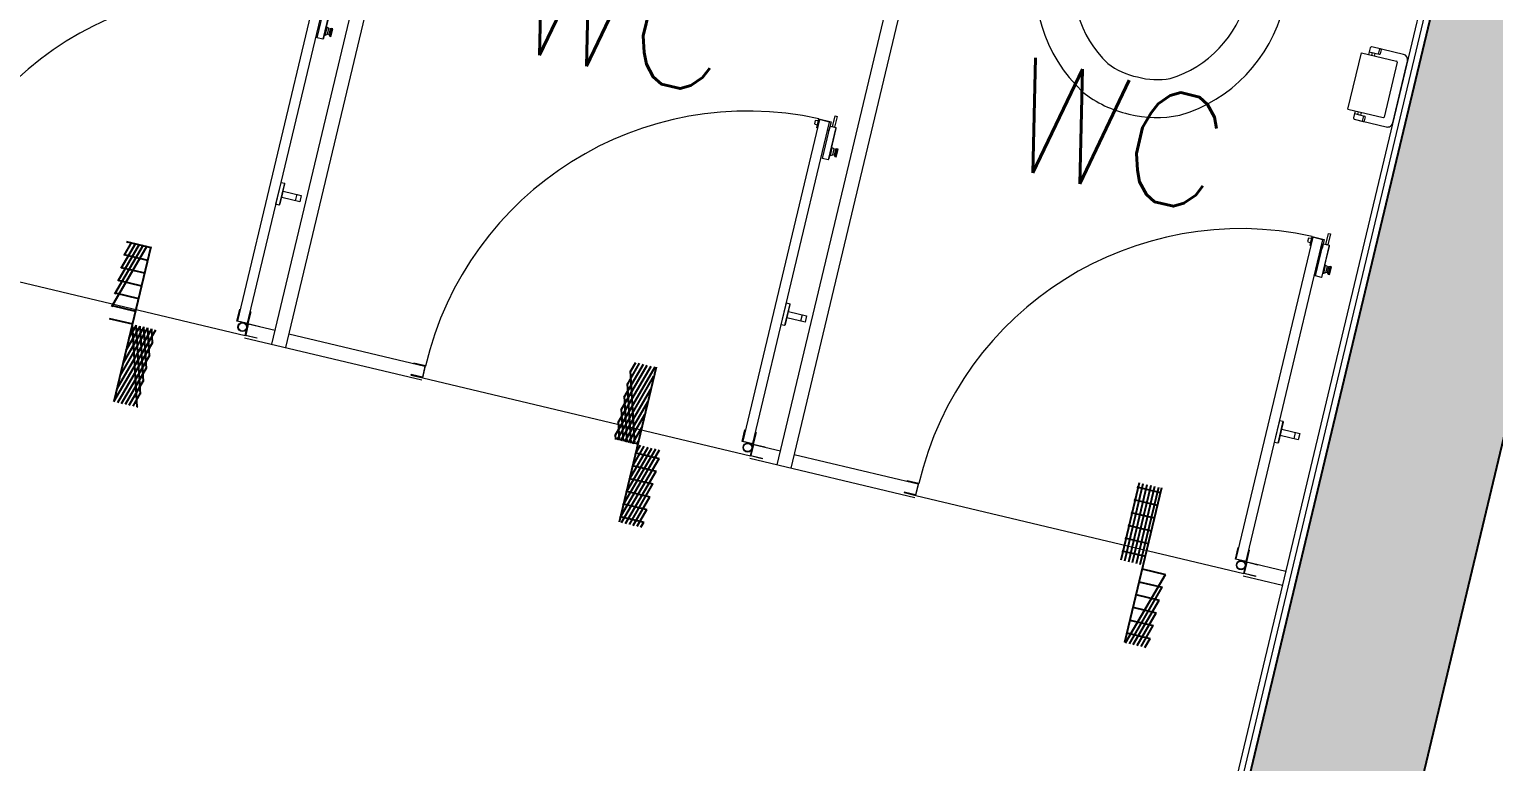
# Model space of a CAD drawing. Header units: millimetres. Extents: x 783817721 to 783927949, y 1443754877 to 1443839643.
# Drawn here: x 783903311 to 783905919, y 1443790940 to 1443792245 of the extents above; entities that cross this region are included whole.
import ezdxf

# ---------------------------------------------------------------- set-up
doc = ezdxf.new("R2010")
doc.units = ezdxf.units.MM
doc.header["$LTSCALE"] = 700
doc.layers.get('0').update_dxf_attribs({"linetype": 'CONTINUOUS'})
doc.layers.add('A-COL', color=31, linetype='CONTINUOUS')
doc.layers.add('A-TILE DROP', color=8, linetype='CONTINUOUS')
doc.layers.add('A-INT-FIXTURE', color=250, linetype='CONTINUOUS', lineweight=9)
doc.styles.add('ROMANS', font='romans.shx')
pattern_1 = [(45, (0, 0), (-26.51650429449553, 26.51650429449553), [])]

# ---------------------------------------------------------------- blocks, each defined once
blk = doc.blocks.new('TILE DROPE')
at = {"layer": 'A-TILE DROP'}
h = blk.add_hatch(dxfattribs=at)
h.set_pattern_fill('ANSI31', color=256, scale=300)
h.set_pattern_definition(pattern_1)
h.paths.add_polyline_path([(5831274.573197973, 4325034.434176441), (5831198.573197973, 4325034.434176441), (5831198.573197973, 4325286.43417644), (5831274.573197973, 4325286.43417644)])
h = blk.add_hatch(dxfattribs=at)
h.set_pattern_fill('ANSI31', color=256, scale=300)
h.set_pattern_definition(pattern_1)
h.paths.add_polyline_path([(5831274.573197973, 4325034.434176441), (5831350.573197973, 4325034.434176441), (5831350.573197973, 4324782.43417644), (5831274.573197973, 4324782.43417644)])
blk.add_line((5831274.573197973, 4325286.43417644), (5831274.573197973, 4324782.43417644), dxfattribs=at)
blk = doc.blocks.new('TPH 1 P')
for p, q in [((54.08000094297849, 0.0002394931115077), (-54.08000094297849, -0.0002394931115077)), ((-68.82904856504858, -9.833032253624763), (-68.82879247481281, -67.66083062279074)), ((-54.08000094297849, -0.0002394931115077), (-58.99636466504118, -0.0002612652214111)), ((-54.07963218413164, -83.2697650886447), (-54.07991766879961, -18.8044008182668)), ((-52.85083218129687, -17.57530444472365), (47.93462412151171, -17.57485811658705)), ((49.16400597975195, -83.26930787445315), (49.16372049506939, -18.80394360413345)), ((63.91303079444447, -68.28637623668043), (63.9127719313785, -9.832444406862463)), ((-67.59977774663814, -50.45355215251482), (-60.22523216350048, -50.45351949434995)), ((-58.99605414455976, -70.11896893966048), (-58.99613578994276, -51.68260498183816)), ((54.08031146346371, -70.11846818130732), (54.08022981808068, -51.68210422348501)), ((55.30931530558341, -50.45300784994186), (62.68386088872109, -50.452975191777)), ((63.91303079444091, -68.28637623668432), (63.91295726227879, -51.68206067926518)), ((-68.82885506959967, -53.5262849218169), (-58.99612762540157, -53.5262413775971)), ((-66.37059972769742, -70.11900159782533), (-54.07969042248254, -70.11894716755057)), ((-54.0797388112241, -59.19227457671229), (-58.99610253330133, -59.19229634882221)), ((-54.07971551459734, -64.45289219632548), (-58.99607923666002, -64.45291396843538)), ((49.16389935265947, -59.19181736257892), (54.08026307472215, -59.19179559046903)), ((49.16392264928624, -64.45243498219213), (54.0802863713489, -64.45241321008221)), ((49.16394774138648, -70.11848995341721), (61.45485704659328, -70.11843552314247)), ((54.08023798262188, -53.52574061924395), (63.91296542681999, -53.52569707502414)), ((49.16400597975195, -83.26930787445315), (-54.07963218413164, -83.2697650886447))]:
    blk.add_line(p, q)
for centre, radius, start, end in [((54.08004448718061, -9.83248795106715), 9.832727444275072, 0.0002537341905495, 90.00025373419057), ((-58.99632112083594, -9.8329887094049), 9.832727444275072, 90.00025373419057, 180.0002537341905), ((-52.85082673826938, -18.80439537521016), 1.229090930534384, 90.00025373419057, 180.0002537341905), ((47.93462956453917, -18.80394904713179), 1.229090930534384, 0.0002537341905495, 90.00025373419057), ((-67.59977230361066, -51.6826430830013), 1.229090930534384, 90.00025373419057, 180.0002537341905), ((-60.225226720473, -51.68261042483648), 1.229090930534384, 0.0002537341905495, 90.00025373419057), ((55.30932074861089, -51.68209878042839), 1.229090930534384, 90.00025373419057, 180.0002537341905), ((62.68386633174856, -51.68206612226353), 1.229090930534384, 0.0002537341905495, 90.00025373419057), ((-66.37061061375239, -67.66081973673573), 2.458181861068768, 180.0002537341905, 270.0002537341906), ((61.45484616053835, -67.6602536620978), 2.458181861068768, 270.0002537341906, 0.0002537341905495)]:
    blk.add_arc(centre, radius, start, end)
blk = doc.blocks.new('EWC 2')
for p, q in [((-0.0003062749880841, 175.0000837584551), (0.0009062749880896, -175.0000837584061)), ((-0.0001590365569848, 132.4999999991996), (-200.000159036557, 132.4993937245017)), ((-200.000159036557, 132.4993937245017), (-200.0000204594832, 92.49939372473456)), ((-2.04594831772e-05, 92.49999999943249), (-200.0000204594832, 92.49939372473456)), ((147.418668561826, 95.000510721773), (112.4996708794497, 95.00038974745256)), ((112.4996708794497, 95.00038974745256), (112.4997401679866, 75.00038974756899)), ((120.2653358827883, 100.2500685871782), (146.2017377619413, 100.2501584419369)), ((149.9997401679866, 75.00051966357566), (112.4997401679866, 75.00038974756899)), ((124.5247435141354, 75.00043140731573), (124.5252631781623, -74.99956859178205)), ((141.0085677036477, 75.000488514328), (141.009087367689, -74.99951148476978)), ((149.9997401679866, 75.00051966357566), (150.0002598320134, -74.99948033552212)), ((150.0002598320134, -74.99948033552212), (112.5002598320134, -74.9996102515288)), ((112.5002598320134, -74.9996102515288), (112.5003291205503, -94.99961025141235)), ((0.0006204594831829, -92.49999999943249), (-199.9993795405168, -92.50060627413038)), ((-199.9993795405168, -92.50060627413038), (-199.999240963443, -132.5006062738975)), ((147.4193268029266, -94.99948927709197), (112.5003291205503, -94.99961025141235)), ((120.2660304979581, -100.2492352838599), (146.2024323771111, -100.2491454291012)), ((0.0007590365569905, -132.4999999991996), (-199.999240963443, -132.5006062738975))]:
    blk.add_line(p, q)
for centre, major_axis, ratio, start_param, end_param in [((349.9999999999708, 0.0012125493812645), (223.7499982217596, 0.02822001601382641), 0.9999999999940067, 1.569950856247431, 2.702970937519568), ((201.7434949504314, 57.30753662680214), (106.2854850310066, -106.2854850310066), 0.9999999999995539, 2.033551095230845, 2.455928543497696), ((348.5653083877914, -43.65291758654352), (267.4083194749343, -0.5240368236592908), 0.9999999999940166, 0.5196769025226043, 1.566788912695956), ((247.1667612637392, -710.273605546201), (919.122388601868, -3.885747080667939), 0.9999999999943672, 1.640774174495799, 1.847289609812001), ((42.80542047708879, 112.5001482969237), (14.1421356237829, 14.1421356237829), 0.9999999999988349, -0.7853946989711857, 5.4977906082084), ((349.9999999997308, 0.0012125493812645), (113.2552899699446, -107.6443300730158), 0.9999999998812673, 2.331194314084761, 5.472004177913206), ((348.5653083877987, -43.65291758657263), (199.906443114038, 0.9774928439277918), 0.9999999999940432, 0.5242974367139746, 1.55903845524096), ((133.2335107065228, 107.7884000831545), (10.60660171783259, 10.60660171783259), 0.9999999999997942, -1.311943292146727, 2.882746547794472), ((418.6296980171173, 9.744947520040972), (-61.01197028886268, 180.4606319963003), 0.9466445239575144, 4.351186336959167, 4.832374696135421), ((418.6296980171245, 9.744947520070076), (-35.8299443303299, 114.2030516416982), 0.9430540716306229, 4.342807645496122, 4.835174699858091), ((418.6297655283852, -9.7420468958881), (61.0105029442611, 180.4604130052969), 0.9466479392239276, 4.592402835895807, 5.073570867042794), ((418.6297655283924, -9.7420468958881), (35.82869504975697, 114.2018401050401), 0.9430663098829936, 4.589601683455149, 5.081943754183982), ((348.5650059147447, 43.65533274355397), (199.9053483197305, 1.180340603060181), 0.9999999999940726, -1.569825667739491, -0.5350846492127428), ((42.80619997312895, -112.4998517017375), (14.1421356237829, 14.1421356237829), 0.9999999999988349, -0.7853946989711857, 5.4977906082084), ((133.2342575533767, -107.7874769250484), (10.60660171782754, -10.60660171782754), 0.9999999999997232, 3.400445688240003, 7.595135528177604), ((349.9999999999708, 0.0012125493812645), (223.7358957197013, -2.512263343571392), 0.9999999999939564, 3.591323404061699, 4.724343485334036), ((348.5650059147374, 43.65533274352489), (267.40740206461, 0.8747914394098621), 0.9999999999940501, -1.568093667666396, -0.5209816574932074), ((247.1618398759166, 710.2753181114531), (649.9234817478236, 649.9234817478236), 0.9999999999997438, 3.654732108649438, 3.861247543966752), ((201.743892021128, -57.30613877427825), (106.2854850310215, 106.2854850310215), 0.999999999999474, 3.827263692535608, 4.249641140802451)]:
    blk.add_ellipse(centre, major_axis=major_axis, ratio=ratio, start_param=start_param, end_param=end_param)
blk = doc.blocks.new('T-DOOR')
for p, q in [((15.62951093912124, 751.8341574668884), (14.16014873981476, 753.3035955429077)), ((15.62890392541885, 682.7063477039337), (15.62951093912124, 751.8341574668884)), ((17.09752094745636, 690.1299450397491), (21.50492608547211, 693.0683166980742)), ((21.50492638349533, 706.2904205322266), (17.11766242980957, 707.7596814632415)), ((27.38110065460205, 707.7593402862548), (24.44337409734726, 706.2904200553894)), ((24.45928508043289, 693.0680127143859), (27.38110053539276, 690.1296417713165)), ((14.15850394964218, 679.8459477424622), (15.62890392541885, 682.7063477039337)), ((6.807166755199432, 347.1733775138855), (5.337804615497589, 348.6428155899048)), ((6.807166874408722, 301.5519354343414), (6.807166755199432, 347.1733775138855)), ((37.85666352510452, 331.0127501487732), (37.85635834932327, 316.3202040195465)), ((5.33676677942276, 298.6915349960327), (6.807166874408722, 301.5519354343414)), ((-750.9999997019768, 24.99999952316284), (-750.9999997019768, -7.152557373e-07)), ((-5.96046448e-08, 25), (1.192092896e-07, 0))]:
    blk.add_line(p, q)
at = {"color": 8}
blk.add_line((-749.9999997019768, -1), (-0.9999998211860656, -1.000000953674316), dxfattribs=at)
for points in [[(-26.7935534119606, 759.180643081665), (-34.1393306851387, 757.7116844654083), (-34.13952034711838, 750.3659455776213), (-26.79381877183914, 748.8966076374054)], [(-25.32482266426086, 743.0199780464172), (-26.79397070407868, 743.0200159549713), (-26.79343956708908, 763.5880870819092), (0.9383352994918824, 763.5877192020416), (0.9378041625022888, 743.0196487903595), (-2.000491559505462, 743.0197243690491), (-1.999999642372131, 762.0680537223815), (-25.32433080673218, 762.0683069229126)], [(-2, 762.0683069229126), (-25.32433068752289, 762.0683069229126), (-25.3243305683136, 26.99999952316284), (-1.99999988079071, 26.99999928474426)], [(0.9374366998672484, 753.3036839962006), (14.15911096334457, 753.3035957813263), (14.15850394964218, 679.8459477424622), (0.936829686164856, 679.8460359573363)], [(6.815306305885314, 778.2790467739105), (11.22210502624511, 778.279046535492), (11.22210502624511, 753.303418636322), (6.815306305885314, 753.303418636322)], [(17.09752112627029, 707.7596814632415), (15.62791723012924, 707.7596817016602), (15.62791728973389, 690.1299452781677), (17.09752106666565, 690.1299450397491)], [(24.44288074970245, 693.0680127143859), (21.5049262046814, 693.0680129528046), (21.5049262046814, 706.290420293808), (24.44288074970245, 706.290420293808)], [(30.31985157728195, 707.7593405246735), (27.38110059499741, 707.7593405246735), (27.38110053539276, 690.1296417713165), (30.31985151767731, 690.1296417713165)], [(-2.008485615253448, 348.6427521705627), (5.33676677942276, 348.6428158283234), (5.33676677942276, 298.6915349960327), (-2.008485615253448, 298.6914715766907)], [(48.14061760902404, 316.3202040195465), (6.806749463081359, 316.3202042579651), (6.806749463081359, 331.0127501487732), (48.14061766862869, 331.0127501487732)]]:
    blk.add_lwpolyline(points, close=True)
for points in [[(-2.000000059604644, 52.75104165077209), (-0.9999999403953552, 52.75104141235352), (-1.000000059604644, 25.99999928474427), (-26.3243305683136, 25.9999988079071), (-26.32433050870896, 52.75104045867919), (-25.3243305683136, 52.75104093551636), (-25.32433068752289, 26.99999880790711), (-1.99999988079071, 26.99999928474426), (-2.000000059604644, 52.75104141235352)], [(-776.7510416507721, 0), (-776.7510416507721, -1), (-749.9999996423721, -0.9999997615814208), (-749.9999996423721, 25.99999928474427), (-776.7510415315628, 25.99999904632568), (-776.7510415911674, 24.99999928474426), (-750.9999997019768, 24.99999952316284), (-750.9999997019768, 0), (-776.7510415315628, 2.384185791e-07)], [(25.75104212760925, 4.768371582e-07), (25.75104200839997, -0.9999995231628416), (-0.9999998211860656, -0.9999995231628416), (-1, 25.99999952316284), (25.75104188919068, 25.99999952316284), (25.75104194879532, 24.99999976158142), (0, 24.99999976158142), (1.192092896e-07, 4.768371582e-07), (25.75104200839997, 4.768371582e-07)]]:
    blk.add_lwpolyline(points)
for radius in [10.12499965708017, 9.124999657080172]:
    blk.add_circle((-11.12499964237213, 15.87499976158142), radius)
blk.add_arc((-14.54024678468704, 28.44103002548218), 735.2491660637323, 90.95489770892227, 180.190221112596, dxfattribs=at)
blk = doc.blocks.new('125')
at = {"layer": 'A-INT-FIXTURE'}
for p, q in [((347368.2139028311, -6701.243660449982), (347692.4128008485, -6701.24364733696)), ((347418.2139021158, -6676.243661880493), (347369.014970541, -6676.243661165237)), ((347443.2159966826, -6676.243658304214), (347692.4128007293, -6676.243648767471)), ((348293.2138695717, -6701.243620634079), (348595.4127680063, -6701.243607997894)), ((348343.2138691545, -6676.243621826172), (348294.0149375796, -6676.24361872673)), ((348368.2159643173, -6676.243615865707), (348595.4127677679, -6676.243611335754)), ((349196.213837266, -6701.243581533432), (349268.2138373256, -6701.243578672409)), ((349268.2138367295, -6676.243580818176), (349197.0149055123, -6676.243581056595))]:
    blk.add_line(p, q, dxfattribs=at)
for points in [[(344388.2138953209, -5188.243762254715), (344806.214938283, -5188.243757486343), (344806.2149364352, -5338.24379658699), (345430.2149356604, -5338.243799209595), (345430.2149380445, -5188.243693590164), (345731.2149050236, -5188.243677854538), (345731.2149040103, -5338.243713617325), (346355.2149029374, -5338.243717432022), (346355.2149054408, -5188.243695020676), (346656.2148601413, -5188.243698120117), (346656.2148582935, -5338.243682861328), (347280.2148580551, -5338.243687868118), (347280.2148586512, -5188.243649244308), (347581.2148271799, -5188.243692159653), (347581.214825809, -5338.24364233017), (348205.2148262858, -5338.243646860123), (348205.21482867, -5188.243612527847), (348495.2138395905, -5188.243691921234), (348495.2138386369, -5338.243603944778), (349119.21383816, -5338.243607282639), (349119.2138376236, -5188.243693351746), (349278.213839829, -5188.243692398071), (349278.2138364911, -8964.53211236), (344477.2138015032, -8964.532109498978)], [(344398.2138937116, -5198.243762731552), (344796.2149371505, -5198.243758678436), (344796.214936316, -5348.243795394897), (345440.2149350643, -5348.24379825592), (345440.2149372697, -5198.243695259094), (345721.2149048448, -5198.243678808212), (345721.2149035931, -5348.243714809418), (346365.2149026394, -5348.243717908859), (346365.2149047852, -5198.243696212769), (346646.2148592472, -5198.243697404861), (346646.2148593664, -5348.243683815002), (347290.2148584127, -5348.243687391281), (347290.2148588896, -5198.243652582169), (347571.2148275375, -5198.24368929863), (347571.2148267031, -5348.2436439991), (348215.2148250341, -5348.243647098541), (348215.2148276567, -5198.243614673615), (348485.2138394713, -5198.243687868118), (348485.2138386369, -5348.243604421616), (349129.2138382792, -5348.243607521057), (349129.2138376832, -5198.243693351746), (349268.2138395905, -5198.24369263649), (349268.2138366699, -8954.532113313675), (344487.2138020992, -8954.53211069107)], [(347418.213902235, -6701.243660449982), (347418.2138370872, -5198.243651390076)], [(347443.2138365507, -5198.243651628494), (347443.2139031291, -6701.243661165237)], [(348343.2138702869, -6701.243618965149), (348343.2138044238, -5198.243613243103)], [(348368.2138054967, -5198.243611812592), (348368.2138710022, -6701.243619918823)]]:
    blk.add_lwpolyline(points, dxfattribs=at)
at = {"layer": 'A-INT-FIXTURE', "rotation": 269.9999993157494}
blk.add_blockref('EWC 2', (348807.2138383985, -5348.243605852127), dxfattribs=at)
at = {"layer": 'A-INT-FIXTURE', "extrusion": (-2.311115198580714e-33, 1.540743955509789e-33, -1), "xscale": -0.9999999999999999, "zscale": -0.9999999999999999, "rotation": 89.99832154225588}
blk.add_blockref('TPH 1 P', (-349268.2137959003, -5800.24357175827), dxfattribs=at)
at = {"layer": 'A-INT-FIXTURE', "xscale": 0.8010680920605217, "yscale": 0.8010680920605217, "zscale": 0.8010680920605217, "rotation": 2.936940935179689e-06}
for p in [(347369.0149714351, -6696.270361661911), (348294.0149390101, -6696.270323514938), (349197.0149062276, -6696.270282745361)]:
    blk.add_blockref('T-DOOR', p, dxfattribs=at)
at = {"layer": 'A-INT-FIXTURE', "xscale": 0.5624999999999987, "yscale": 0.5624999999999987, "zscale": 0.5624999999999987}
for p in [(-2932923.727953732, -2439555.921478271), (-2931998.727986395, -2439555.921436548), (-2931073.728017747, -2439555.921396255)]:
    blk.add_blockref('TILE DROPE', p, dxfattribs=at)
at = {"layer": 'A-TILE DROP', "char_height": 200.0000000000002, "attachment_point": 9, "rotation": 5.1296919395442596e-08, "style": 'ROMANS'}
for insert in [(348132.1301668286, -6089.624148607254), (349035.1301342845, -6089.624108552933)]:
    blk.add_mtext_dynamic_manual_height_columns('\\pxqc;WC', width=473.7160888731203, gutter_width=12.50000000000002, heights=[0], dxfattribs=dict(at, insert=insert))
blk = doc.blocks.new('col-2 -15')
at = {"layer": 'A-COL', "ltscale": 0.1}
h = blk.add_hatch(color=250, dxfattribs=at)
h.dxf.hatch_style = 1
h.paths.add_polyline_path([(80075.00008380413, 21150.00000071526), (80075.00008374453, 17150.00000071526), (82475.00008445978, 17150.00000023842), (82475.00008398294, 20200.00000023842), (82675.00008374453, 20200.00000023842), (82675.00008511543, 17150.00000023842), (82675.00008392334, 16650), (79775.00008392334, 16650.00000047684), (79775.00008404255, 21150.00000023842)])
blk.add_lwpolyline([(80075.00008380413, 21150.00000071526), (80075.00008374453, 17150.00000071526), (82475.00008445978, 17150.00000023842), (82475.00008398294, 20200.00000023842), (82675.00008374453, 20200.00000023842), (82675.00008511543, 17150.00000023842), (82675.00008392334, 16650), (79775.00008392334, 16650.00000047684), (79775.00008404255, 21150.00000023842)], close=True, dxfattribs=at)

msp = doc.modelspace()

# ---------------------------------------------------------------- block references
at = {"layer": 'A-COL', "rotation": 346.5826406508676}
msp.add_blockref('col-2 -15', (783823459.138127, 1443790865.826888, -1.504585143858407e-08), dxfattribs=at)
at = {"layer": 'A-INT-FIXTURE', "color": 9, "rotation": 346.5826406591305}
for p in [(783567362.5777526, 1443878817.987809, -1.504560363624304e-08), (783567362.577764, 1443878817.987833, -1.50456036362428e-08)]:
    msp.add_blockref('125', p, dxfattribs=at)

doc.saveas('drawing.dxf')
